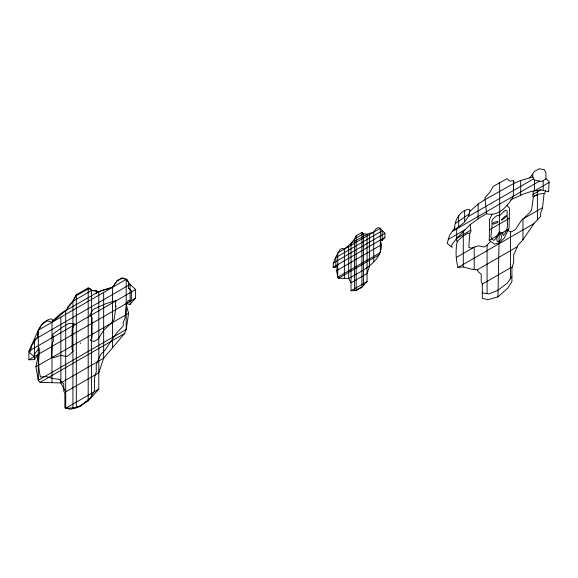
<?xml version="1.0" encoding="UTF-8"?>
<svg xmlns="http://www.w3.org/2000/svg" width="578" height="578" viewBox="0 0 578 578"><rect width="100%" height="100%" fill="white"/><g stroke="black" fill="none" stroke-linecap="round" stroke-linejoin="round"><path stroke-width="0.87" d="M456.685 228.368L456.685 241.033L457.263 241.301L463.281 235.875L467.877 233.216L469.777 233.266L470.911 231.373L470.203 224.611L480.282 217.35L486.531 213.737C498.597 217.046 507.881 205.725 513.271 196.52L513.712 180.769L509.435 181.037L507.217 178.602L493.157 186.419L489.913 192.199L484.949 197.712L486.531 213.737M507.217 205.616L509.456 208.022L509.074 228.079L504.319 238.013L499.428 242.955L494.428 244.104L489.27 240.275L489.552 219.365L492.008 214.438M457.263 241.301C455.478 250.108 455.753 258.915 457.935 267.498L463.014 266.892L471.207 269.102L477.211 269.861L478.642 272.245L481.207 274.167L481.207 281.385L482.319 284.116L482.319 298.349L488.078 299.686L497.918 296.882L499.681 211.165L499.681 182.785M513.488 189.996L513.712 180.769M469.777 233.266L468.809 247.312L471.236 248.186L478.129 245.794L483.952 246.994L487.073 245.195L490.643 241.301M533.335 191.072L532.757 196.737L538.956 194.049L544.751 193.406L545.466 190.957M544.093 193.486L542.431 208.752L540.69 212.755L540.69 216.36L534.202 223.231L522.447 240.484L518.076 244.964L513.697 254.941L513.697 262.159L511.92 268.192L511.92 281.724L507.737 288.212L497.918 296.882M128.598 313.276L126.199 329.496L124.458 333.636L103.664 358.208L60.849 382.925L40.048 382.369L38.307 380.237L35.908 366.784L38.466 354.242L34.413 359.632L28.9 359.762L28.9 351.135L38.307 330.168L42.447 323.752L47.512 320.826L51.977 322.278L65.704 310.653L98.802 291.543L112.529 287.309L116.994 280.713L122.059 277.787L126.199 279.42L130.093 284.412L135.606 289.527L135.606 298.154L130.093 304.389L126.04 303.674L128.598 313.276L35.908 366.784M381.494 244.732C381.256 262.499 361.64 271.031 348.671 278.48L338.592 278.213L337.747 277.18L336.591 270.663L337.827 264.587L335.861 267.195L333.188 267.26C332.776 260.916 336.902 255.238 339.756 249.812L342.212 248.396L344.372 249.096L351.027 243.468L367.059 234.206L373.713 232.154L375.873 228.96L378.33 227.544L380.338 228.332L384.897 233.23L384.897 237.406L382.224 240.426L380.259 240.087L381.494 244.732L336.591 270.663M468.455 216.468L469.813 211.454L469.762 209.713L467.812 209.352C458.954 211.801 454.091 221.099 454.734 229.892L463.968 222.667L468.455 216.468L533.747 178.768M76.318 294.729L72.922 301.261L65.704 310.653L65.704 408.256L76.318 407.779L88.188 400.93L98.802 389.146L98.802 291.543L91.591 290.481L88.188 287.88L76.318 294.729L76.318 407.779L77.553 406.702M356.164 235.752L354.524 238.916L351.027 243.468L351.027 290.756L356.164 290.524L361.922 287.208L367.059 281.493L367.059 234.206L363.562 233.693L361.922 232.428L356.164 235.752L356.164 290.524L358.259 288.697L361.922 287.208L361.922 232.428M80.328 343.556L80.631 343.029M529.78 177.858L534.462 171.449L539.151 168.74L544.375 169.679L545.928 172.923L545.928 179.028M502.867 232.428L502.687 234.133L503.07 235.369L503.604 235.167C509.717 228.599 506.776 218.983 507.152 210.97L505.598 210.313L504.421 211.013L499.587 215.58M454.915 227.609L449.489 235.362L447.162 243.403L452.206 247.377L451.526 245.18L456.685 238.324L470.203 224.611M511.92 276.703L507.123 283.292L497.427 290.532L488.93 293.927L482.319 292.938M469.813 211.454L478.107 204.07L485.13 199.54L513.712 183.472L520.691 180.466L532.815 176.991L532.815 174.281M455.226 223.578L469.134 213.961M28.9 351.135L135.606 289.527M28.9 359.762L135.606 298.154M40.048 382.369L124.458 333.636M65.704 408.256L98.802 389.146M333.188 263.084L384.897 233.23M333.188 267.26L384.897 237.406M338.592 278.213L379.493 254.602M452.198 231.482L539.462 181.109M351.027 290.756L367.059 281.493M448.326 239.379L464.864 229.834M549.057 182.467L534.462 190.892L534.462 180.126L532.815 176.991M456.685 238.324L470.788 230.181M489.407 229.82L509.261 218.361M456.382 257.448L474.206 247.16L474.206 269.478M542.547 207.661L522.953 218.975L522.953 239.74M489.27 240.275L508.575 229.134M457.935 267.498L533.935 223.621M477.211 269.861L517.418 246.647M482.319 284.116L512.332 266.783M532.995 194.36L540.972 189.859L548.616 191.715L549.1 181.528L546.289 178.819L541.6 181.528L534.462 180.126M96.215 293.082L103.26 290.033L112.356 287.425L117.031 281.016L121.72 278.314L126.95 279.246L128.497 282.498L128.497 288.595L128.858 288.386L131.668 291.095L131.184 301.29L128.041 300.524L127.326 302.98L126.661 303.053L125 318.319L123.266 322.322L123.266 325.927L116.77 332.798L105.015 350.051L100.644 354.538L96.266 364.508L96.266 371.726L94.489 377.759L94.489 391.292L90.312 397.78L80.494 406.45L70.646 409.26L64.888 407.916L64.888 393.683L63.775 390.952L63.775 383.734L61.217 381.812L59.78 379.428L53.776 378.669L45.59 376.466L40.503 377.066C38.329 368.482 38.047 359.675 39.831 350.875L39.253 350.6L39.253 347.891L34.102 354.748L34.781 356.951L29.731 352.97L32.057 344.929L37.483 337.176C37.144 329.077 42.505 321.173 50.38 318.919L52.338 319.28L52.381 321.021L60.676 313.644L67.698 309.114L67.518 307.279L72.481 301.767L75.725 295.987L89.785 288.169L92.003 290.604L96.28 290.337L96.28 293.046M510.576 199.909L523.011 194.186L531.42 191.369L540.972 189.859M499.594 215.291L496.899 215.739L495.736 216.548L492.622 219.3L491.921 220.839L491.965 226.692L490.859 236.987L492.261 239.422L493.858 240.412L495.028 239.4L499.255 232.096L502.311 232.746M537.388 194.728L533.487 196.448L531.536 210.002L529.686 212.733L521.464 220.355L515.453 229.589L511.544 231.843L507.824 230.701M84.417 402.469L88.188 400.93L88.188 287.88M543.219 180.589L543.219 190.408M537.388 190.429L537.388 219.857M520.691 180.466L520.691 195.256M510.453 231.511L510.453 278.719M487.073 245.195L487.073 293.646M478.107 204.07L478.107 218.91M464.633 210.753L464.633 221.75M463.281 231.431L463.281 266.964M458.629 215.435L458.629 226.843M382.224 240.426L382.224 230.752L335.861 257.513L335.861 267.195M373.713 232.154L373.713 261.321M369.414 234.639L369.414 266.509L367.059 273.567L351.027 282.823L348.671 278.48L348.671 246.611M363.562 285.38L363.562 233.693L354.524 238.916L354.524 290.597M344.372 249.096L344.372 278.264M130.093 304.389L130.093 284.412L34.413 339.654L34.413 359.632M112.529 287.309L112.529 347.508M103.664 292.432L103.664 358.208L98.802 372.774L65.704 391.884L60.849 382.925L60.849 317.156M91.591 397.151L91.591 290.481L72.922 301.261L72.922 407.931M51.977 322.278L51.977 382.47M496.907 237.471L496.762 239.689L497.282 241.496L498.005 241.64C501.205 240.759 502.311 237.479 500.924 234.61L500.758 233.642L499.226 233.324L496.907 237.471M52.345 342.841L51.384 356.879L53.805 357.76L60.704 355.369L66.521 356.568L69.649 354.762L73.218 350.868L72.12 349.683L72.12 328.933L74.576 324.012L69.107 323.304L62.858 326.917L52.771 334.178L53.479 340.941L52.345 342.841M115.903 300.639L115.325 306.304L116.055 306.015L114.112 319.569L112.262 322.3L104.033 329.922L98.022 339.156L94.113 341.41L90.392 340.269L92.025 337.429L92.025 317.589L89.785 315.191L93.145 309.476L105.586 303.753L115.903 300.639M502.094 219.199L505.064 216.251L506.574 215.666L506.068 216.909L501.653 220.319L501.574 219.496L502.094 219.199M497.933 222.017L497.615 222.638L493.056 224.25C491.473 222.689 496.3 221.555 497.535 221.598L497.933 222.017M126.199 279.42L38.307 330.168L38.307 380.237L126.199 329.496L126.199 279.42M380.338 228.332L337.747 252.918L337.747 277.18L380.338 252.593L380.338 228.332"/></g></svg>
